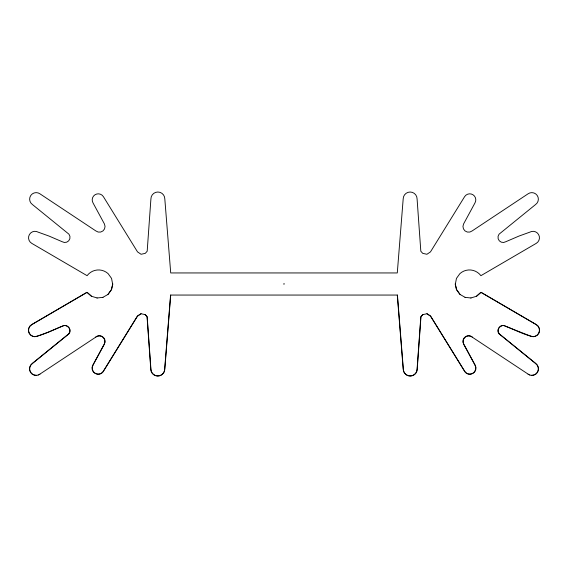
<?xml version="1.0" encoding="UTF-8"?>
<svg xmlns="http://www.w3.org/2000/svg" width="568" height="568" viewBox="0 0 568 568"><rect width="100%" height="100%" fill="white"/><g stroke="black" fill="none" stroke-linecap="round" stroke-linejoin="round"><path stroke-width="0.85" d="M170.712 295.055L164.819 369.03A6.951 6.951 0 0 1 157.861 375.98L156.065 375.746A6.951 6.951 0 0 1 150.911 369.03L147.183 316.759L145.266 314.644L140.942 313.728L137.378 316.106L103.269 371.309A6.056 6.056 0 0 1 99.507 374.021L97.93 374.177A6.056 6.056 0 0 1 92.96 364.94L104.242 344.116A5.644 5.644 0 0 0 100.564 335.936L99.279 335.794A5.644 5.644 0 0 0 95.694 337.08M107.97 294.366L111.42 289.581L112.776 283.858L111.562 289.581L108.112 294.366L102.872 297.341M422.876 314.644L420.959 316.759L417.231 369.03A6.951 6.951 0 0 1 410.281 375.98L408.477 375.746A6.951 6.951 0 0 1 403.33 369.03L397.43 295.055L170.57 295.055L164.67 369.03A6.951 6.951 0 0 1 159.523 375.746L157.719 375.98A6.951 6.951 0 0 1 150.768 369.03L147.041 316.759L145.124 314.644M476.474 296.219L480.904 292.321L536.256 324.647A6.461 6.461 0 0 1 534.637 336.476L532.962 336.689M141.084 313.728L137.527 316.106L103.412 371.309A6.056 6.056 0 0 1 98.079 374.177L96.517 373.929A6.056 6.056 0 0 1 93.102 364.94L104.384 344.116A5.644 5.644 0 0 0 99.421 335.794L96.922 336.377L39.81 374.17M38.297 374.965L39.952 374.17M36.565 336.462L48.862 331.939L61.976 326.302C66.492 323.114 72.668 329.454 68.941 333.814L32.39 363.499A6.539 6.539 0 0 0 35.074 375.278L36.778 375.349M470.851 297.994L476.616 296.219L481.046 292.321L536.398 324.647A6.461 6.461 0 0 1 533.103 336.689C523.668 334.58 514.849 329.873 505.882 326.302C501.359 323.093 495.395 329.575 499.059 333.814L535.61 363.499A6.539 6.539 0 0 1 532.926 375.278L531.222 375.349M38.439 374.965L36.636 375.349A6.539 6.539 0 0 1 32.248 363.499L68.799 333.814A5.147 5.147 0 0 0 65.427 325.535M64.362 325.521L62.118 326.302C53.151 329.873 44.332 334.58 34.896 336.689A6.461 6.461 0 0 1 31.602 324.647L86.954 292.321L91.384 296.219L97.149 297.994M97.007 297.994L103.014 297.341M503.638 325.521L531.435 336.462M112.606 284L111.562 278.419L108.112 273.634A14.257 14.257 0 0 0 87.096 275.679L31.744 243.352A6.461 6.461 0 0 1 29.422 234.513A6.461 6.461 0 0 1 38.269 232.191L49.004 236.061L62.118 241.698A5.147 5.147 0 0 0 68.941 234.186L32.39 204.501A6.539 6.539 0 0 1 30.835 195.385A6.539 6.539 0 0 1 39.952 193.83L95.836 230.92A5.644 5.644 0 0 0 104.384 223.884L93.102 203.06A6.056 6.056 0 0 1 95.069 194.725A6.056 6.056 0 0 1 103.412 196.691L137.527 251.894L141.084 254.272L145.266 253.356L147.183 251.241L150.911 198.97A6.951 6.951 0 0 1 157.861 192.019A6.951 6.951 0 0 1 164.819 198.97L170.712 272.945L397.288 272.945L403.181 198.97A6.951 6.951 0 0 1 410.139 192.019A6.951 6.951 0 0 1 417.089 198.97L420.817 251.241L422.734 253.356L426.916 254.272L430.473 251.894L464.589 196.691A6.056 6.056 0 0 1 472.931 194.725A6.056 6.056 0 0 1 474.898 203.06L463.616 223.884A5.644 5.644 0 0 0 472.164 230.92L528.048 193.83A6.539 6.539 0 0 1 537.165 195.385A6.539 6.539 0 0 1 535.61 204.501L499.059 234.186A5.147 5.147 0 0 0 505.882 241.698L518.996 236.061L529.731 232.191A6.461 6.461 0 0 1 538.578 234.513A6.461 6.461 0 0 1 536.256 243.352L480.904 275.679A14.257 14.257 0 0 0 459.888 273.634L456.438 278.419L455.394 284M284.142 284L283.716 284L284.114 283.858M464.986 297.341L470.993 297.994M35.038 336.689L33.363 336.476A6.461 6.461 0 0 1 31.744 324.647L87.096 292.321L91.526 296.219M529.561 374.965L531.364 375.349A6.539 6.539 0 0 0 535.752 363.499L499.201 333.814A5.147 5.147 0 0 1 502.573 325.535M528.048 374.17L529.703 374.965M465.128 297.341L459.888 294.366L456.438 289.581L455.224 283.858L456.58 289.581L460.03 294.366M528.19 374.17L471.078 336.377L468.579 335.794A5.644 5.644 0 0 0 463.616 344.116L474.898 364.94A6.056 6.056 0 0 1 471.483 373.929L469.921 374.177A6.056 6.056 0 0 1 464.589 371.309L430.473 316.106L426.916 313.728M397.288 295.055L403.181 369.03A6.951 6.951 0 0 0 410.139 375.98L411.935 375.746A6.951 6.951 0 0 0 417.089 369.03L420.817 316.759L422.734 314.644L427.058 313.728L430.622 316.106L464.73 371.309A6.056 6.056 0 0 0 468.493 374.021L470.07 374.177A6.056 6.056 0 0 0 475.04 364.94L463.758 344.116A5.644 5.644 0 0 1 467.436 335.936L468.721 335.794A5.644 5.644 0 0 1 472.306 337.08"/></g></svg>
